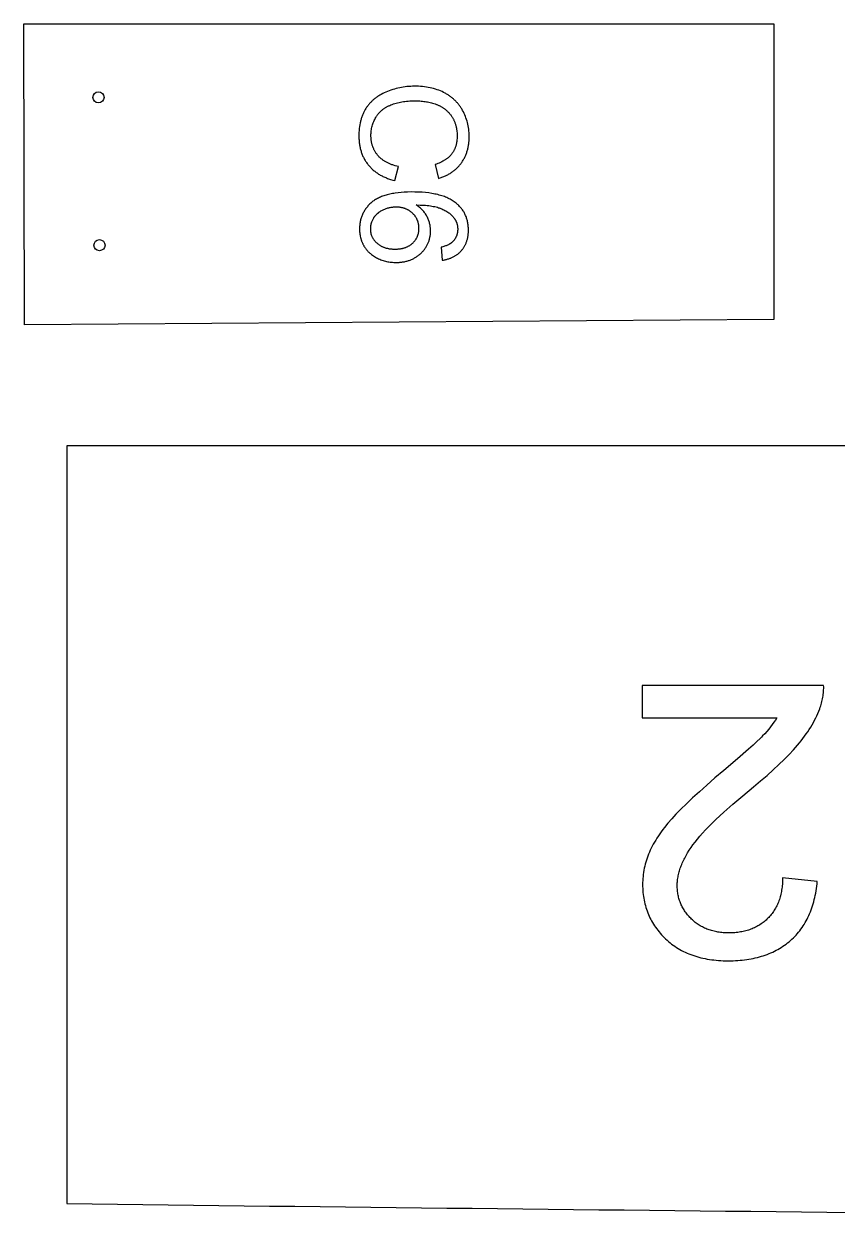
# Model space of a CAD drawing. Extents: x 2494 to 5794, y -1335 to 1258.
# Drawn here: x 2998.6 to 3218.5, y 502.6 to 826.2 of the extents above; entities that cross this region are included whole.
import ezdxf

# ---------------------------------------------------------------- set-up
doc = ezdxf.new("R2010")
doc.units = 0
for name, color, linetype in [('DH_200_CODES_PART_NUMBERS_', 1, 'CONTINUOUS'), ('DH_200_CUT_PVC_5MM', 7, 'CONTINUOUS'), ('DH_200_HOLES_PVC_5MM', 3, 'CONTINUOUS')]:
    doc.layers.add(name, color=color, linetype=linetype)

msp = doc.modelspace()

# ---------------------------------------------------------------- linework, layer by layer
at = {"layer": 'DH_200_CODES_PART_NUMBERS_'}
for points in [[(3099.86, 787.61), (3099.41, 787.71), (3098.97, 787.82), (3098.55, 787.94), (3098.35, 788.01), (3098.14, 788.08), (3097.95, 788.15), (3097.75, 788.22), (3097.56, 788.3), (3097.37, 788.38), (3097.19, 788.46), (3097.01, 788.55), (3096.83, 788.64), (3096.66, 788.73), (3096.49, 788.82), (3096.32, 788.92), (3096.16, 789.02), (3096, 789.12), (3095.84, 789.23), (3095.69, 789.34), (3095.54, 789.45), (3095.39, 789.56), (3095.25, 789.68), (3095.11, 789.8), (3094.97, 789.92), (3094.84, 790.05), (3094.71, 790.17), (3094.59, 790.3), (3094.47, 790.44), (3094.35, 790.58), (3094.23, 790.71), (3094.12, 790.86), (3094.01, 791), (3093.91, 791.14), (3093.81, 791.29), (3093.71, 791.44), (3093.62, 791.59), (3093.53, 791.74), (3093.44, 791.9), (3093.36, 792.05), (3093.28, 792.21), (3093.21, 792.37), (3093.14, 792.53), (3093.07, 792.7), (3093, 792.87), (3092.94, 793.03), (3092.89, 793.2), (3092.83, 793.38), (3092.78, 793.55), (3092.74, 793.73), (3092.69, 793.9), (3092.65, 794.08), (3092.62, 794.27), (3092.59, 794.45), (3092.56, 794.63), (3092.53, 794.82), (3092.51, 795.01), (3092.5, 795.2), (3092.48, 795.4), (3092.47, 795.59), (3092.46, 795.79), (3092.46, 795.99), (3092.46, 796.32), (3092.48, 796.64), (3092.5, 796.97), (3092.54, 797.28), (3092.58, 797.6), (3092.64, 797.91), (3092.7, 798.23), (3092.78, 798.53), (3092.87, 798.84), (3092.97, 799.14), (3093.08, 799.44), (3093.2, 799.74), (3093.33, 800.03), (3093.47, 800.32), (3093.62, 800.61), (3093.78, 800.9), (3093.87, 801.04), (3093.96, 801.18), (3094.05, 801.31), (3094.14, 801.45), (3094.24, 801.58), (3094.33, 801.71), (3094.44, 801.83), (3094.54, 801.96), (3094.65, 802.08), (3094.76, 802.2), (3094.87, 802.32), (3094.98, 802.43), (3095.1, 802.55), (3095.22, 802.66), (3095.35, 802.77), (3095.47, 802.87), (3095.6, 802.98), (3095.73, 803.08), (3095.87, 803.18), (3096, 803.27), (3096.14, 803.37), (3096.29, 803.46), (3096.43, 803.55), (3096.58, 803.64), (3096.73, 803.72), (3096.88, 803.81), (3097.04, 803.89), (3097.2, 803.97), (3097.36, 804.04), (3097.52, 804.12), (3097.86, 804.26), (3098.21, 804.39), (3098.56, 804.51), (3098.92, 804.63), (3099.29, 804.74), (3099.66, 804.84), (3100.04, 804.93), (3100.43, 805.01), (3100.83, 805.08), (3101.24, 805.15), (3101.65, 805.21), (3102.07, 805.25), (3102.49, 805.3), (3102.93, 805.33), (3103.37, 805.35), (3103.82, 805.37), (3104.27, 805.38), (3104.63, 805.37), (3104.98, 805.37), (3105.34, 805.35), (3105.69, 805.33), (3106.04, 805.3), (3106.39, 805.26), (3106.74, 805.22), (3107.08, 805.17), (3107.43, 805.11), (3107.77, 805.05), (3108.12, 804.97), (3108.46, 804.9), (3108.8, 804.81), (3109.14, 804.72), (3109.48, 804.62), (3109.81, 804.51), (3109.98, 804.45), (3110.15, 804.39), (3110.31, 804.33), (3110.47, 804.27), (3110.63, 804.2), (3110.79, 804.13), (3110.94, 804.06), (3111.09, 803.98), (3111.24, 803.91), (3111.39, 803.83), (3111.54, 803.74), (3111.68, 803.66), (3111.82, 803.57), (3111.96, 803.48), (3112.1, 803.39), (3112.24, 803.29), (3112.37, 803.19), (3112.5, 803.09), (3112.63, 802.99), (3112.76, 802.88), (3112.88, 802.77), (3113, 802.66), (3113.12, 802.55), (3113.24, 802.43), (3113.36, 802.31), (3113.47, 802.19), (3113.59, 802.06), (3113.7, 801.94), (3113.8, 801.81), (3113.91, 801.68), (3114.01, 801.54), (3114.11, 801.4), (3114.21, 801.26), (3114.31, 801.12), (3114.4, 800.98), (3114.49, 800.83), (3114.58, 800.68), (3114.66, 800.53), (3114.74, 800.38), (3114.82, 800.22), (3114.89, 800.07), (3114.96, 799.91), (3115.03, 799.75), (3115.1, 799.58), (3115.16, 799.42), (3115.22, 799.25), (3115.27, 799.08), (3115.33, 798.91), (3115.38, 798.73), (3115.42, 798.56), (3115.47, 798.38), (3115.51, 798.2), (3115.54, 798.01), (3115.58, 797.83), (3115.61, 797.64), (3115.64, 797.45), (3115.68, 797.07), (3115.72, 796.67), (3115.74, 796.27), (3115.75, 795.86), (3115.74, 795.5), (3115.73, 795.15), (3115.7, 794.81), (3115.69, 794.64), (3115.67, 794.47), (3115.64, 794.31), (3115.62, 794.15), (3115.59, 793.99), (3115.56, 793.83), (3115.52, 793.67), (3115.49, 793.52), (3115.45, 793.36), (3115.41, 793.21), (3115.36, 793.06), (3115.31, 792.91), (3115.26, 792.77), (3115.21, 792.63), (3115.15, 792.48), (3115.09, 792.34), (3115.03, 792.21), (3114.97, 792.07), (3114.9, 791.94), (3114.83, 791.8), (3114.75, 791.67), (3114.68, 791.55), (3114.6, 791.42), (3114.52, 791.29), (3114.43, 791.17), (3114.34, 791.05), (3114.25, 790.93), (3114.16, 790.81), (3114.06, 790.7), (3113.96, 790.59), (3113.86, 790.47), (3113.75, 790.36), (3113.64, 790.25), (3113.53, 790.15), (3113.41, 790.04), (3113.29, 789.94), (3113.16, 789.84), (3113.04, 789.74), (3112.91, 789.64), (3112.77, 789.54), (3112.63, 789.45), (3112.49, 789.36), (3112.35, 789.27), (3112.2, 789.18), (3112.05, 789.09), (3111.9, 789), (3111.58, 788.84), (3111.25, 788.68), (3110.9, 788.52), (3110.54, 788.38), (3110.17, 788.24), (3109.78, 788.11), (3110.69, 784.36), (3111.19, 784.51), (3111.43, 784.6), (3111.66, 784.68), (3111.9, 784.77), (3112.13, 784.87), (3112.35, 784.96), (3112.57, 785.06), (3112.79, 785.17), (3113.01, 785.27), (3113.22, 785.39), (3113.43, 785.5), (3113.63, 785.62), (3113.84, 785.74), (3114.03, 785.86), (3114.23, 785.99), (3114.42, 786.12), (3114.61, 786.26), (3114.79, 786.4), (3114.97, 786.54), (3115.15, 786.68), (3115.32, 786.83), (3115.49, 786.98), (3115.66, 787.14), (3115.82, 787.3), (3115.98, 787.46), (3116.13, 787.63), (3116.29, 787.8), (3116.44, 787.97), (3116.58, 788.15), (3116.72, 788.33), (3116.86, 788.51), (3116.99, 788.7), (3117.12, 788.89), (3117.25, 789.08), (3117.37, 789.27), (3117.49, 789.47), (3117.6, 789.67), (3117.71, 789.87), (3117.81, 790.08), (3117.91, 790.29), (3118.01, 790.5), (3118.1, 790.71), (3118.19, 790.93), (3118.27, 791.15), (3118.35, 791.37), (3118.42, 791.59), (3118.49, 791.82), (3118.55, 792.05), (3118.61, 792.28), (3118.67, 792.51), (3118.72, 792.75), (3118.77, 792.99), (3118.81, 793.23), (3118.85, 793.48), (3118.89, 793.73), (3118.92, 793.98), (3118.95, 794.23), (3118.97, 794.48), (3118.98, 794.74), (3119.01, 795.27), (3119.01, 795.8), (3119, 796.28), (3118.98, 796.75), (3118.94, 797.21), (3118.89, 797.67), (3118.83, 798.12), (3118.75, 798.57), (3118.66, 799.02), (3118.55, 799.46), (3118.43, 799.89), (3118.3, 800.32), (3118.15, 800.74), (3117.99, 801.16), (3117.82, 801.57), (3117.64, 801.98), (3117.44, 802.38), (3117.22, 802.78), (3117.11, 802.98), (3117, 803.17), (3116.88, 803.36), (3116.76, 803.55), (3116.63, 803.74), (3116.5, 803.92), (3116.37, 804.1), (3116.24, 804.27), (3116.1, 804.45), (3115.96, 804.62), (3115.82, 804.78), (3115.67, 804.95), (3115.52, 805.11), (3115.37, 805.27), (3115.22, 805.43), (3115.06, 805.58), (3114.9, 805.73), (3114.73, 805.88), (3114.56, 806.02), (3114.39, 806.16), (3114.22, 806.3), (3114.04, 806.44), (3113.86, 806.57), (3113.68, 806.7), (3113.49, 806.83), (3113.3, 806.95), (3113.11, 807.08), (3112.91, 807.2), (3112.71, 807.31), (3112.51, 807.43), (3112.09, 807.64), (3111.67, 807.85), (3111.23, 808.04), (3110.79, 808.22), (3110.34, 808.38), (3109.88, 808.53), (3109.41, 808.67), (3108.93, 808.8), (3108.44, 808.91), (3107.95, 809.01), (3107.44, 809.09), (3106.93, 809.16), (3106.41, 809.22), (3105.87, 809.26), (3105.33, 809.29), (3104.78, 809.31), (3104.23, 809.31), (3103.71, 809.3), (3103.2, 809.28), (3102.7, 809.24), (3102.19, 809.2), (3101.7, 809.14), (3101.2, 809.07), (3100.72, 808.99), (3100.23, 808.9), (3099.75, 808.79), (3099.27, 808.68), (3098.8, 808.55), (3098.34, 808.41), (3097.87, 808.26), (3097.41, 808.09), (3096.96, 807.92), (3096.51, 807.73), (3096.07, 807.53), (3095.64, 807.32), (3095.22, 807.1), (3094.82, 806.87), (3094.62, 806.75), (3094.43, 806.63), (3094.24, 806.5), (3094.06, 806.37), (3093.87, 806.24), (3093.7, 806.11), (3093.52, 805.97), (3093.35, 805.83), (3093.18, 805.69), (3093.01, 805.55), (3092.85, 805.4), (3092.69, 805.25), (3092.54, 805.1), (3092.38, 804.94), (3092.23, 804.79), (3092.09, 804.63), (3091.95, 804.46), (3091.81, 804.3), (3091.67, 804.13), (3091.54, 803.96), (3091.41, 803.78), (3091.28, 803.61), (3091.16, 803.43), (3091.04, 803.25), (3090.93, 803.06), (3090.82, 802.87), (3090.71, 802.68), (3090.6, 802.49), (3090.5, 802.29), (3090.41, 802.09), (3090.31, 801.88), (3090.22, 801.67), (3090.14, 801.46), (3090.06, 801.24), (3089.98, 801.03), (3089.9, 800.8), (3089.83, 800.58), (3089.77, 800.35), (3089.7, 800.12), (3089.64, 799.88), (3089.59, 799.64), (3089.54, 799.4), (3089.44, 798.9), (3089.36, 798.4), (3089.3, 797.87), (3089.25, 797.34), (3089.22, 796.79), (3089.2, 796.23), (3089.2, 795.65), (3089.2, 795.37), (3089.21, 795.09), (3089.23, 794.82), (3089.24, 794.55), (3089.27, 794.28), (3089.3, 794.01), (3089.33, 793.75), (3089.37, 793.49), (3089.41, 793.23), (3089.46, 792.97), (3089.51, 792.72), (3089.57, 792.47), (3089.63, 792.22), (3089.7, 791.98), (3089.77, 791.74), (3089.84, 791.5), (3089.93, 791.26), (3090.01, 791.03), (3090.1, 790.8), (3090.2, 790.57), (3090.3, 790.35), (3090.4, 790.12), (3090.51, 789.9), (3090.63, 789.69), (3090.75, 789.47), (3090.87, 789.26), (3091, 789.05), (3091.14, 788.85), (3091.27, 788.64), (3091.42, 788.44), (3091.57, 788.24), (3091.72, 788.05), (3091.88, 787.86), (3092.04, 787.67), (3092.21, 787.48), (3092.38, 787.3), (3092.55, 787.13), (3092.73, 786.95), (3092.92, 786.79), (3093.1, 786.62), (3093.3, 786.46), (3093.49, 786.3), (3093.69, 786.15), (3093.9, 786), (3094.11, 785.85), (3094.32, 785.71), (3094.54, 785.57), (3094.76, 785.43), (3094.99, 785.3), (3095.22, 785.17), (3095.46, 785.05), (3095.7, 784.93), (3095.94, 784.81), (3096.19, 784.7), (3096.45, 784.59), (3096.7, 784.49), (3096.96, 784.39), (3097.23, 784.29), (3097.78, 784.1), (3098.34, 783.94), (3098.92, 783.78)], [(3111.7, 762.24), (3111.91, 762.27), (3112.11, 762.3), (3112.31, 762.34), (3112.51, 762.38), (3112.71, 762.43), (3112.9, 762.47), (3113.1, 762.52), (3113.28, 762.58), (3113.47, 762.63), (3113.65, 762.69), (3113.83, 762.76), (3114.01, 762.83), (3114.18, 762.9), (3114.36, 762.97), (3114.52, 763.05), (3114.69, 763.13), (3114.85, 763.21), (3115.01, 763.3), (3115.17, 763.39), (3115.32, 763.49), (3115.47, 763.58), (3115.62, 763.69), (3115.77, 763.79), (3115.91, 763.9), (3116.05, 764.01), (3116.19, 764.12), (3116.32, 764.24), (3116.45, 764.36), (3116.58, 764.49), (3116.71, 764.62), (3116.83, 764.75), (3116.95, 764.88), (3117.06, 765.02), (3117.18, 765.16), (3117.29, 765.3), (3117.39, 765.45), (3117.49, 765.6), (3117.59, 765.75), (3117.68, 765.9), (3117.77, 766.05), (3117.86, 766.21), (3117.94, 766.37), (3118.02, 766.53), (3118.1, 766.69), (3118.17, 766.86), (3118.24, 767.03), (3118.3, 767.2), (3118.36, 767.37), (3118.42, 767.55), (3118.47, 767.73), (3118.52, 767.91), (3118.57, 768.09), (3118.61, 768.28), (3118.64, 768.46), (3118.68, 768.65), (3118.71, 768.85), (3118.74, 769.04), (3118.76, 769.24), (3118.78, 769.44), (3118.79, 769.64), (3118.8, 769.84), (3118.81, 770.05), (3118.82, 770.26), (3118.82, 770.47), (3118.81, 770.76), (3118.8, 771.03), (3118.78, 771.31), (3118.76, 771.58), (3118.73, 771.85), (3118.69, 772.12), (3118.65, 772.38), (3118.59, 772.63), (3118.54, 772.89), (3118.48, 773.14), (3118.41, 773.39), (3118.33, 773.63), (3118.25, 773.87), (3118.16, 774.1), (3118.06, 774.33), (3117.96, 774.56), (3117.85, 774.79), (3117.74, 775.01), (3117.62, 775.22), (3117.49, 775.44), (3117.36, 775.65), (3117.22, 775.85), (3117.07, 776.05), (3116.92, 776.25), (3116.76, 776.45), (3116.59, 776.64), (3116.42, 776.82), (3116.24, 777.01), (3116.06, 777.19), (3115.86, 777.36), (3115.67, 777.54), (3115.46, 777.71), (3115.22, 777.89), (3114.97, 778.08), (3114.71, 778.25), (3114.44, 778.42), (3114.16, 778.59), (3113.87, 778.74), (3113.57, 778.89), (3113.27, 779.04), (3112.96, 779.18), (3112.63, 779.31), (3112.3, 779.44), (3111.96, 779.56), (3111.61, 779.68), (3111.25, 779.79), (3110.89, 779.89), (3110.51, 779.99), (3110.12, 780.08), (3109.73, 780.16), (3109.33, 780.24), (3108.92, 780.31), (3108.07, 780.44), (3107.18, 780.54), (3106.26, 780.62), (3105.31, 780.67), (3104.31, 780.7), (3103.29, 780.71), (3102.37, 780.69), (3101.48, 780.65), (3100.63, 780.59), (3099.82, 780.51), (3099.03, 780.4), (3098.65, 780.34), (3098.28, 780.28), (3097.91, 780.21), (3097.56, 780.13), (3097.21, 780.05), (3096.87, 779.96), (3096.54, 779.87), (3096.22, 779.77), (3095.91, 779.67), (3095.6, 779.56), (3095.3, 779.45), (3095.01, 779.33), (3094.73, 779.2), (3094.46, 779.07), (3094.2, 778.94), (3093.94, 778.8), (3093.69, 778.65), (3093.45, 778.5), (3093.22, 778.34), (3093, 778.18), (3092.79, 778.01), (3092.68, 777.93), (3092.58, 777.84), (3092.38, 777.66), (3092.19, 777.48), (3092, 777.3), (3091.82, 777.11), (3091.65, 776.92), (3091.48, 776.73), (3091.32, 776.53), (3091.17, 776.33), (3091.02, 776.13), (3090.88, 775.92), (3090.74, 775.71), (3090.61, 775.5), (3090.49, 775.29), (3090.37, 775.07), (3090.26, 774.85), (3090.16, 774.62), (3090.06, 774.39), (3089.97, 774.16), (3089.89, 773.93), (3089.81, 773.69), (3089.74, 773.45), (3089.67, 773.21), (3089.62, 772.96), (3089.56, 772.71), (3089.52, 772.46), (3089.48, 772.2), (3089.45, 771.94), (3089.42, 771.68), (3089.4, 771.41), (3089.38, 771.15), (3089.38, 770.87), (3089.38, 770.6), (3089.38, 770.28), (3089.4, 769.96), (3089.43, 769.64), (3089.46, 769.34), (3089.51, 769.03), (3089.56, 768.73), (3089.63, 768.43), (3089.7, 768.14), (3089.74, 768), (3089.79, 767.86), (3089.83, 767.71), (3089.88, 767.57), (3089.93, 767.43), (3089.98, 767.29), (3090.04, 767.16), (3090.1, 767.02), (3090.16, 766.88), (3090.22, 766.75), (3090.29, 766.62), (3090.35, 766.48), (3090.42, 766.35), (3090.5, 766.22), (3090.57, 766.09), (3090.65, 765.97), (3090.73, 765.84), (3090.81, 765.72), (3090.89, 765.59), (3090.98, 765.47), (3091.07, 765.35), (3091.16, 765.23), (3091.25, 765.12), (3091.34, 765), (3091.44, 764.89), (3091.54, 764.78), (3091.64, 764.67), (3091.74, 764.56), (3091.84, 764.46), (3091.95, 764.35), (3092.06, 764.25), (3092.17, 764.15), (3092.29, 764.05), (3092.4, 763.95), (3092.52, 763.86), (3092.64, 763.77), (3092.88, 763.58), (3093.14, 763.41), (3093.4, 763.24), (3093.67, 763.08), (3093.95, 762.92), (3094.24, 762.78), (3094.53, 762.64), (3094.83, 762.51), (3095.13, 762.38), (3095.43, 762.27), (3095.74, 762.17), (3096.05, 762.08), (3096.36, 761.99), (3096.67, 761.92), (3096.99, 761.85), (3097.31, 761.79), (3097.63, 761.74), (3097.96, 761.71), (3098.29, 761.68), (3098.62, 761.66), (3098.95, 761.64), (3099.29, 761.64), (3099.55, 761.65), (3099.8, 761.65), (3100.05, 761.67), (3100.3, 761.69), (3100.54, 761.71), (3100.79, 761.74), (3101.02, 761.77), (3101.26, 761.81), (3101.49, 761.85), (3101.72, 761.9), (3101.95, 761.95), (3102.17, 762.01), (3102.39, 762.07), (3102.61, 762.14), (3102.82, 762.21), (3103.04, 762.29), (3103.24, 762.37), (3103.45, 762.46), (3103.65, 762.55), (3103.85, 762.65), (3104.05, 762.75), (3104.24, 762.85), (3104.43, 762.96), (3104.62, 763.08), (3104.8, 763.2), (3104.98, 763.32), (3105.16, 763.45), (3105.34, 763.59), (3105.51, 763.73), (3105.68, 763.87), (3105.85, 764.02), (3106.01, 764.18), (3106.17, 764.33), (3106.32, 764.49), (3106.47, 764.66), (3106.62, 764.82), (3106.75, 764.99), (3106.89, 765.15), (3107.02, 765.32), (3107.14, 765.49), (3107.26, 765.67), (3107.37, 765.84), (3107.48, 766.02), (3107.58, 766.2), (3107.68, 766.38), (3107.77, 766.57), (3107.86, 766.75), (3107.94, 766.94), (3108.02, 767.13), (3108.09, 767.32), (3108.16, 767.52), (3108.22, 767.71), (3108.28, 767.91), (3108.33, 768.11), (3108.38, 768.31), (3108.42, 768.52), (3108.46, 768.72), (3108.49, 768.93), (3108.52, 769.14), (3108.54, 769.35), (3108.55, 769.57), (3108.57, 769.78), (3108.57, 770), (3108.57, 770.22), (3108.57, 770.48), (3108.55, 770.73), (3108.53, 770.98), (3108.51, 771.22), (3108.47, 771.47), (3108.43, 771.72), (3108.38, 771.96), (3108.32, 772.2), (3108.26, 772.44), (3108.19, 772.68), (3108.11, 772.92), (3108.02, 773.16), (3107.93, 773.39), (3107.83, 773.63), (3107.72, 773.86), (3107.6, 774.09), (3107.48, 774.32), (3107.35, 774.54), (3107.21, 774.76), (3107.06, 774.97), (3106.91, 775.18), (3106.74, 775.39), (3106.57, 775.59), (3106.39, 775.79), (3106.21, 775.98), (3106.01, 776.17), (3105.81, 776.35), (3105.6, 776.53), (3105.39, 776.7), (3105.16, 776.87), (3104.93, 777.04), (3104.69, 777.2), (3105.74, 777.18), (3106.73, 777.13), (3107.2, 777.1), (3107.65, 777.06), (3108.1, 777.01), (3108.52, 776.95), (3108.93, 776.89), (3109.32, 776.82), (3109.7, 776.74), (3110.06, 776.66), (3110.41, 776.56), (3110.74, 776.46), (3110.9, 776.41), (3111.06, 776.36), (3111.21, 776.3), (3111.36, 776.24), (3111.65, 776.12), (3111.93, 775.99), (3112.2, 775.86), (3112.47, 775.72), (3112.72, 775.58), (3112.97, 775.43), (3113.2, 775.27), (3113.43, 775.11), (3113.54, 775.03), (3113.65, 774.95), (3113.76, 774.86), (3113.86, 774.78), (3113.96, 774.69), (3114.06, 774.6), (3114.16, 774.51), (3114.25, 774.42), (3114.35, 774.32), (3114.44, 774.23), (3114.53, 774.13), (3114.61, 774.04), (3114.7, 773.94), (3114.78, 773.84), (3114.86, 773.73), (3115, 773.55), (3115.06, 773.47), (3115.11, 773.39), (3115.16, 773.31), (3115.21, 773.22), (3115.26, 773.14), (3115.31, 773.05), (3115.36, 772.97), (3115.4, 772.88), (3115.44, 772.79), (3115.48, 772.71), (3115.52, 772.62), (3115.56, 772.53), (3115.59, 772.44), (3115.63, 772.35), (3115.66, 772.25), (3115.69, 772.16), (3115.71, 772.07), (3115.74, 771.97), (3115.76, 771.88), (3115.79, 771.78), (3115.81, 771.68), (3115.82, 771.59), (3115.84, 771.49), (3115.85, 771.39), (3115.87, 771.29), (3115.88, 771.19), (3115.89, 771.08), (3115.89, 770.98), (3115.9, 770.88), (3115.9, 770.77), (3115.9, 770.67), (3115.9, 770.54), (3115.9, 770.41), (3115.89, 770.28), (3115.88, 770.15), (3115.87, 770.03), (3115.86, 769.9), (3115.84, 769.78), (3115.82, 769.66), (3115.79, 769.54), (3115.77, 769.42), (3115.74, 769.3), (3115.7, 769.18), (3115.67, 769.07), (3115.63, 768.95), (3115.58, 768.84), (3115.54, 768.73), (3115.49, 768.62), (3115.44, 768.51), (3115.39, 768.4), (3115.33, 768.29), (3115.27, 768.19), (3115.21, 768.09), (3115.14, 767.98), (3115.07, 767.88), (3115, 767.78), (3114.93, 767.68), (3114.85, 767.59), (3114.77, 767.49), (3114.68, 767.39), (3114.6, 767.3), (3114.51, 767.21), (3114.42, 767.12), (3114.36, 767.06), (3114.29, 767.01), (3114.23, 766.96), (3114.16, 766.91), (3114.09, 766.85), (3114.02, 766.8), (3113.95, 766.75), (3113.88, 766.71), (3113.8, 766.66), (3113.72, 766.61), (3113.64, 766.56), (3113.55, 766.52), (3113.38, 766.43), (3113.19, 766.34), (3113, 766.26), (3112.8, 766.18), (3112.59, 766.1), (3112.37, 766.03), (3112.14, 765.95), (3111.9, 765.89), (3111.65, 765.82), (3111.4, 765.76)], [(3099.17, 776.61), (3098.94, 776.6), (3098.71, 776.59), (3098.49, 776.57), (3098.26, 776.55), (3098.04, 776.52), (3097.82, 776.49), (3097.6, 776.45), (3097.38, 776.4), (3097.16, 776.35), (3096.94, 776.29), (3096.73, 776.22), (3096.51, 776.15), (3096.3, 776.07), (3096.09, 775.99), (3095.88, 775.9), (3095.67, 775.81), (3095.47, 775.7), (3095.27, 775.6), (3095.07, 775.49), (3094.89, 775.37), (3094.71, 775.25), (3094.62, 775.19), (3094.53, 775.13), (3094.45, 775.06), (3094.37, 775), (3094.29, 774.93), (3094.21, 774.86), (3094.13, 774.79), (3094.05, 774.72), (3093.97, 774.65), (3093.9, 774.58), (3093.83, 774.51), (3093.76, 774.43), (3093.69, 774.35), (3093.62, 774.28), (3093.56, 774.2), (3093.49, 774.12), (3093.43, 774.04), (3093.37, 773.96), (3093.31, 773.87), (3093.25, 773.79), (3093.19, 773.7), (3093.14, 773.61), (3093.04, 773.44), (3092.94, 773.26), (3092.85, 773.08), (3092.76, 772.9), (3092.68, 772.72), (3092.61, 772.54), (3092.58, 772.45), (3092.55, 772.36), (3092.52, 772.27), (3092.49, 772.18), (3092.47, 772.09), (3092.44, 771.99), (3092.42, 771.9), (3092.4, 771.81), (3092.38, 771.72), (3092.36, 771.62), (3092.35, 771.53), (3092.33, 771.44), (3092.32, 771.34), (3092.31, 771.25), (3092.3, 771.15), (3092.3, 771.06), (3092.29, 770.96), (3092.29, 770.87), (3092.29, 770.77), (3092.29, 770.68), (3092.29, 770.54), (3092.29, 770.4), (3092.3, 770.26), (3092.32, 770.13), (3092.33, 769.99), (3092.35, 769.86), (3092.38, 769.73), (3092.41, 769.6), (3092.44, 769.47), (3092.47, 769.34), (3092.51, 769.21), (3092.55, 769.09), (3092.6, 768.96), (3092.64, 768.84), (3092.7, 768.72), (3092.75, 768.6), (3092.81, 768.48), (3092.87, 768.36), (3092.94, 768.24), (3093.01, 768.13), (3093.08, 768.01), (3093.16, 767.9), (3093.24, 767.79), (3093.32, 767.68), (3093.41, 767.57), (3093.5, 767.46), (3093.6, 767.35), (3093.69, 767.25), (3093.8, 767.14), (3093.9, 767.04), (3094.01, 766.94), (3094.12, 766.84), (3094.24, 766.74), (3094.35, 766.64), (3094.47, 766.55), (3094.6, 766.46), (3094.72, 766.38), (3094.85, 766.29), (3094.98, 766.21), (3095.11, 766.14), (3095.25, 766.06), (3095.39, 765.99), (3095.53, 765.93), (3095.67, 765.86), (3095.81, 765.8), (3095.96, 765.75), (3096.11, 765.69), (3096.26, 765.64), (3096.42, 765.59), (3096.58, 765.55), (3096.74, 765.51), (3096.9, 765.47), (3097.07, 765.44), (3097.23, 765.4), (3097.4, 765.37), (3097.58, 765.35), (3097.75, 765.33), (3097.93, 765.31), (3098.11, 765.29), (3098.29, 765.28), (3098.48, 765.27), (3098.67, 765.26), (3099.05, 765.26), (3099.42, 765.27), (3099.6, 765.28), (3099.78, 765.29), (3099.95, 765.3), (3100.13, 765.32), (3100.3, 765.34), (3100.46, 765.37), (3100.63, 765.4), (3100.79, 765.43), (3100.95, 765.46), (3101.11, 765.5), (3101.27, 765.54), (3101.42, 765.58), (3101.57, 765.63), (3101.72, 765.68), (3101.86, 765.73), (3102.01, 765.78), (3102.15, 765.84), (3102.29, 765.9), (3102.42, 765.97), (3102.55, 766.04), (3102.69, 766.11), (3102.81, 766.18), (3102.94, 766.26), (3103.06, 766.34), (3103.18, 766.42), (3103.3, 766.51), (3103.42, 766.6), (3103.53, 766.69), (3103.64, 766.79), (3103.75, 766.88), (3103.85, 766.99), (3103.96, 767.09), (3104.05, 767.19), (3104.15, 767.3), (3104.24, 767.41), (3104.33, 767.52), (3104.41, 767.63), (3104.49, 767.74), (3104.57, 767.85), (3104.65, 767.97), (3104.72, 768.08), (3104.79, 768.2), (3104.85, 768.32), (3104.91, 768.44), (3104.97, 768.57), (3105.03, 768.69), (3105.08, 768.82), (3105.12, 768.95), (3105.17, 769.08), (3105.21, 769.21), (3105.25, 769.34), (3105.28, 769.48), (3105.31, 769.61), (3105.34, 769.75), (3105.37, 769.89), (3105.39, 770.03), (3105.4, 770.17), (3105.42, 770.32), (3105.43, 770.46), (3105.44, 770.61), (3105.44, 770.76), (3105.44, 770.91), (3105.44, 771.06), (3105.43, 771.21), (3105.42, 771.35), (3105.41, 771.5), (3105.39, 771.64), (3105.37, 771.78), (3105.35, 771.92), (3105.32, 772.06), (3105.3, 772.2), (3105.26, 772.34), (3105.23, 772.47), (3105.19, 772.6), (3105.14, 772.74), (3105.1, 772.87), (3105.05, 773), (3104.99, 773.12), (3104.94, 773.25), (3104.88, 773.37), (3104.82, 773.5), (3104.75, 773.62), (3104.68, 773.74), (3104.61, 773.86), (3104.53, 773.98), (3104.45, 774.09), (3104.37, 774.21), (3104.28, 774.32), (3104.19, 774.43), (3104.1, 774.54), (3104, 774.65), (3103.9, 774.76), (3103.8, 774.86), (3103.69, 774.97), (3103.58, 775.07), (3103.47, 775.17), (3103.36, 775.26), (3103.24, 775.36), (3103.12, 775.44), (3103, 775.53), (3102.88, 775.61), (3102.76, 775.69), (3102.63, 775.77), (3102.5, 775.84), (3102.37, 775.91), (3102.24, 775.98), (3102.11, 776.04), (3101.97, 776.1), (3101.83, 776.15), (3101.69, 776.21), (3101.55, 776.26), (3101.41, 776.3), (3101.26, 776.35), (3101.11, 776.39), (3100.96, 776.42), (3100.81, 776.46), (3100.65, 776.49), (3100.5, 776.51), (3100.34, 776.54), (3100.18, 776.56), (3100.01, 776.57), (3099.85, 776.59), (3099.68, 776.6), (3099.51, 776.6), (3099.34, 776.61)], [(3214.84, 647.24), (3165.8, 647.24), (3165.8, 638.49), (3202.19, 638.49), (3201.8, 637.87), (3201.38, 637.25), (3200.94, 636.63), (3200.47, 636.01), (3199.98, 635.39), (3199.46, 634.78), (3198.91, 634.16), (3198.34, 633.55), (3198.03, 633.23), (3197.67, 632.87), (3196.81, 632.05), (3195.77, 631.09), (3194.55, 629.99), (3191.55, 627.38), (3187.82, 624.21), (3185.45, 622.19), (3183.26, 620.28), (3181.24, 618.48), (3179.4, 616.8), (3177.73, 615.22), (3176.23, 613.75), (3174.92, 612.4), (3173.77, 611.15), (3172.75, 609.97), (3171.81, 608.8), (3171.36, 608.22), (3170.94, 607.65), (3170.53, 607.08), (3170.15, 606.51), (3169.78, 605.95), (3169.43, 605.38), (3169.1, 604.83), (3168.78, 604.27), (3168.49, 603.72), (3168.22, 603.18), (3167.96, 602.63), (3167.72, 602.09), (3167.5, 601.56), (3167.3, 601.02), (3167.1, 600.48), (3166.93, 599.93), (3166.76, 599.39), (3166.61, 598.85), (3166.48, 598.3), (3166.36, 597.75), (3166.25, 597.21), (3166.16, 596.66), (3166.08, 596.11), (3166.01, 595.56), (3165.96, 595), (3165.93, 594.45), (3165.91, 593.89), (3165.9, 593.34), (3165.91, 592.79), (3165.93, 592.25), (3165.96, 591.72), (3166, 591.19), (3166.05, 590.67), (3166.12, 590.15), (3166.2, 589.64), (3166.29, 589.14), (3166.39, 588.64), (3166.51, 588.14), (3166.64, 587.65), (3166.78, 587.17), (3166.93, 586.69), (3167.09, 586.22), (3167.27, 585.75), (3167.46, 585.29), (3167.66, 584.83), (3167.87, 584.38), (3168.1, 583.94), (3168.33, 583.5), (3168.58, 583.07), (3168.84, 582.64), (3169.12, 582.22), (3169.4, 581.8), (3169.7, 581.39), (3170.01, 580.98), (3170.33, 580.58), (3170.67, 580.18), (3171.01, 579.8), (3171.37, 579.41), (3171.74, 579.03), (3172.13, 578.66), (3172.52, 578.3), (3172.92, 577.94), (3173.33, 577.6), (3173.75, 577.27), (3174.18, 576.95), (3174.62, 576.65), (3175.06, 576.35), (3175.52, 576.07), (3175.98, 575.8), (3176.45, 575.54), (3176.93, 575.29), (3177.42, 575.05), (3177.92, 574.83), (3178.43, 574.61), (3178.94, 574.41), (3179.47, 574.22), (3180, 574.04), (3180.54, 573.87), (3181.09, 573.72), (3181.65, 573.57), (3182.22, 573.44), (3182.79, 573.32), (3183.38, 573.21), (3183.97, 573.11), (3184.57, 573.02), (3185.18, 572.95), (3185.8, 572.88), (3186.43, 572.83), (3187.07, 572.79), (3187.71, 572.76), (3188.37, 572.74), (3189.03, 572.74), (3190.34, 572.76), (3190.98, 572.79), (3191.61, 572.82), (3192.23, 572.87), (3192.85, 572.93), (3193.45, 573), (3194.05, 573.08), (3194.64, 573.17), (3195.22, 573.27), (3195.8, 573.39), (3196.36, 573.51), (3196.92, 573.64), (3197.46, 573.79), (3198, 573.95), (3198.53, 574.11), (3199.06, 574.29), (3199.57, 574.48), (3200.08, 574.67), (3200.57, 574.88), (3201.06, 575.1), (3201.54, 575.33), (3202.01, 575.58), (3202.48, 575.83), (3202.93, 576.09), (3203.38, 576.36), (3203.82, 576.65), (3204.25, 576.94), (3204.67, 577.25), (3205.08, 577.57), (3205.49, 577.89), (3205.89, 578.23), (3206.27, 578.58), (3206.65, 578.94), (3207.02, 579.3), (3207.37, 579.68), (3207.72, 580.07), (3208.05, 580.46), (3208.38, 580.87), (3208.69, 581.29), (3209, 581.71), (3209.29, 582.15), (3209.57, 582.59), (3209.84, 583.05), (3210.11, 583.51), (3210.36, 583.99), (3210.6, 584.47), (3210.83, 584.97), (3211.05, 585.47), (3211.26, 585.99), (3211.46, 586.51), (3211.65, 587.04), (3211.83, 587.58), (3212, 588.14), (3212.16, 588.7), (3212.31, 589.27), (3212.45, 589.85), (3212.58, 590.44), (3212.69, 591.05), (3212.8, 591.66), (3212.9, 592.28), (3212.98, 592.91), (3213.06, 593.55), (3213.12, 594.2), (3203.76, 595.16), (3203.75, 594.73), (3203.74, 594.3), (3203.72, 593.88), (3203.69, 593.46), (3203.65, 593.05), (3203.6, 592.65), (3203.55, 592.25), (3203.49, 591.86), (3203.42, 591.47), (3203.35, 591.09), (3203.26, 590.72), (3203.17, 590.35), (3203.08, 589.99), (3202.97, 589.63), (3202.86, 589.28), (3202.73, 588.93), (3202.61, 588.6), (3202.47, 588.26), (3202.33, 587.94), (3202.17, 587.62), (3202.01, 587.3), (3201.85, 586.99), (3201.67, 586.69), (3201.49, 586.39), (3201.3, 586.1), (3201.1, 585.81), (3200.9, 585.54), (3200.69, 585.26), (3200.47, 584.99), (3200.24, 584.73), (3200, 584.48), (3199.76, 584.23), (3199.51, 583.98), (3199.26, 583.75), (3199, 583.52), (3198.73, 583.3), (3198.46, 583.09), (3198.19, 582.89), (3197.91, 582.69), (3197.62, 582.5), (3197.33, 582.32), (3197.04, 582.15), (3196.74, 581.98), (3196.43, 581.82), (3196.12, 581.67), (3195.8, 581.53), (3195.48, 581.39), (3195.16, 581.27), (3194.82, 581.15), (3194.49, 581.04), (3194.15, 580.93), (3193.8, 580.84), (3193.45, 580.75), (3193.09, 580.67), (3192.73, 580.59), (3192.36, 580.53), (3191.99, 580.47), (3191.61, 580.42), (3191.23, 580.38), (3190.84, 580.34), (3190.44, 580.31), (3190.05, 580.3), (3189.64, 580.28), (3189.23, 580.28), (3188.85, 580.28), (3188.46, 580.29), (3188.09, 580.31), (3187.71, 580.34), (3187.35, 580.37), (3186.98, 580.41), (3186.62, 580.46), (3186.27, 580.51), (3185.92, 580.57), (3185.57, 580.64), (3185.23, 580.72), (3184.9, 580.8), (3184.56, 580.89), (3184.24, 580.99), (3183.91, 581.1), (3183.6, 581.21), (3183.28, 581.33), (3182.97, 581.46), (3182.67, 581.59), (3182.37, 581.73), (3182.08, 581.88), (3181.79, 582.04), (3181.5, 582.2), (3181.22, 582.37), (3180.94, 582.55), (3180.67, 582.74), (3180.4, 582.93), (3180.14, 583.13), (3179.88, 583.34), (3179.63, 583.55), (3179.38, 583.77), (3179.14, 584), (3178.9, 584.23), (3178.67, 584.47), (3178.44, 584.71), (3178.23, 584.96), (3178.02, 585.2), (3177.82, 585.45), (3177.63, 585.71), (3177.44, 585.97), (3177.26, 586.23), (3177.09, 586.49), (3176.93, 586.76), (3176.78, 587.03), (3176.63, 587.3), (3176.49, 587.58), (3176.36, 587.86), (3176.23, 588.14), (3176.11, 588.43), (3176.01, 588.72), (3175.9, 589.02), (3175.81, 589.31), (3175.72, 589.61), (3175.64, 589.92), (3175.57, 590.22), (3175.51, 590.53), (3175.45, 590.85), (3175.4, 591.16), (3175.36, 591.48), (3175.32, 591.81), (3175.3, 592.14), (3175.28, 592.47), (3175.27, 592.8), (3175.26, 593.14), (3175.27, 593.46), (3175.28, 593.78), (3175.3, 594.11), (3175.33, 594.44), (3175.37, 594.76), (3175.41, 595.09), (3175.47, 595.42), (3175.53, 595.76), (3175.6, 596.09), (3175.68, 596.42), (3175.77, 596.76), (3175.86, 597.1), (3175.97, 597.43), (3176.08, 597.77), (3176.2, 598.11), (3176.33, 598.46), (3176.46, 598.8), (3176.61, 599.14), (3176.76, 599.49), (3176.92, 599.84), (3177.1, 600.18), (3177.27, 600.53), (3177.66, 601.24), (3178.07, 601.94), (3178.52, 602.65), (3179, 603.37), (3179.52, 604.09), (3180.08, 604.83), (3180.7, 605.61), (3181.39, 606.41), (3182.13, 607.25), (3182.94, 608.12), (3183.81, 609.02), (3184.74, 609.95), (3185.73, 610.92), (3187.89, 612.95), (3190.31, 615.11), (3192.96, 617.39), (3195.86, 619.81), (3197.76, 621.38), (3199.53, 622.9), (3201.19, 624.38), (3202.74, 625.81), (3204.17, 627.19), (3205.49, 628.52), (3206.69, 629.81), (3207.78, 631.04), (3208.29, 631.65), (3208.78, 632.26), (3209.25, 632.87), (3209.7, 633.48), (3210.14, 634.1), (3210.56, 634.71), (3210.96, 635.33), (3211.35, 635.94), (3211.71, 636.56), (3212.06, 637.18), (3212.39, 637.8), (3212.7, 638.42), (3213, 639.04), (3213.28, 639.66), (3213.54, 640.29), (3213.78, 640.91), (3213.92, 641.3), (3214.05, 641.68), (3214.17, 642.06), (3214.28, 642.45), (3214.38, 642.84), (3214.48, 643.23), (3214.56, 643.62), (3214.63, 644.01), (3214.69, 644.41), (3214.74, 644.81), (3214.78, 645.21), (3214.82, 645.61), (3214.84, 646.02), (3214.85, 646.42), (3214.85, 646.83)]]:
    msp.add_lwpolyline(points, close=True, dxfattribs=at)
at = {"layer": 'DH_200_CUT_PVC_5MM'}
msp.add_lwpolyline([(2998.79, 744.74), (2998.64, 826.17), (3201.37, 826.17), (3201.37, 746.17)], close=True, dxfattribs=at)
msp.add_lwpolyline([(3448.57, 502.59), (3450.25, 712.04), (3010.25, 712.04), (3010.25, 507.04, 0.000906)], format="xyb", close=True, dxfattribs=at)
at = {"layer": 'DH_200_HOLES_PVC_5MM'}
for centre in [(3018.79, 806.31), (3019.07, 766.31)]:
    msp.add_circle(centre, 1.5, dxfattribs=at)

doc.saveas('drawing.dxf')
